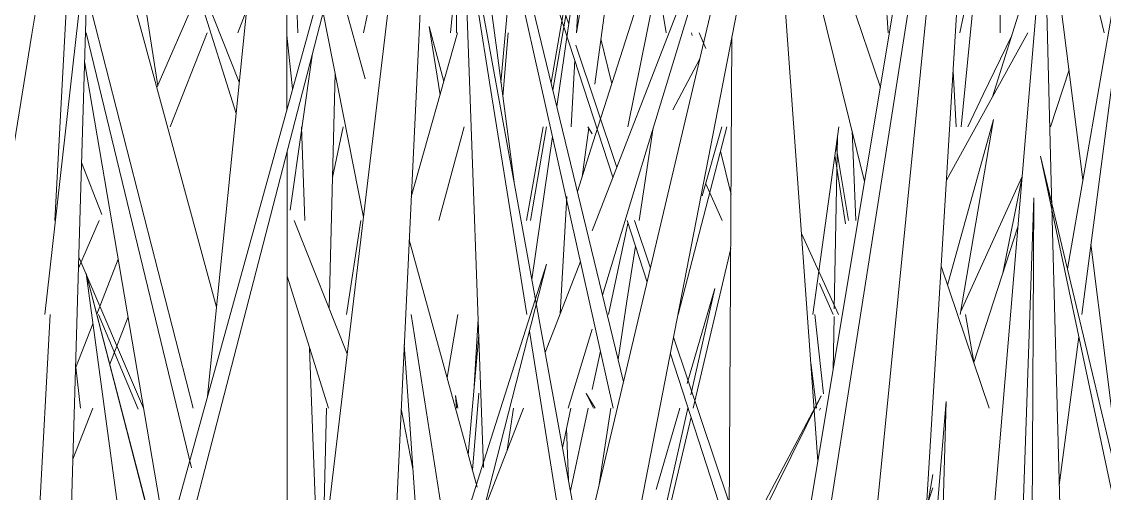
# Model space of a CAD drawing. Header units: millimetres. Extents: x -9575 to 27274, y -4387 to 11354.
# Drawn here: x -5906.6 to -5874.77, y 3075.08 to 3088.95 of the extents above; entities that cross this region are included whole.
import ezdxf

# ---------------------------------------------------------------- set-up
doc = ezdxf.new("R2010")
doc.units = ezdxf.units.MM
doc.layers.add('G-IMPT', color=8, linetype='Continuous', lineweight=9)

# ---------------------------------------------------------------- blocks, each defined once
blk = doc.blocks.new('Grass Array - 25_dwg-V50-North')
at = {"layer": 'G-IMPT'}
for p, q in [((-5896.059, 3048), (-5881.997, 3107.644)), ((-5884.311, 3069.306), (-5878.027, 3106.897)), ((-5909.374, 3048.158), (-5893.63, 3105.037)), ((-5894.242, 3102.624), (-5900.317, 3051.457)), ((-5898.803, 3100.966), (-5901.133, 3077.931)), ((-5898.797, 3086.372), (-5898.803, 3100.966)), ((-5888.902, 3078.356), (-5894.056, 3099.654)), ((-5891.033, 3087.164), (-5888.824, 3099.654)), ((-5888.546, 3099.654), (-5890.283, 3088.618)), ((-5890.515, 3088.879), (-5893.885, 3098.947)), ((-5877.248, 3099.007), (-5875.398, 3084.295)), ((-5874.774, 3088.618), (-5877.248, 3099.007)), ((-5889.75, 3087.112), (-5888.154, 3098.883)), ((-5887.006, 3048), (-5879.048, 3098.738)), ((-5906.295, 3088.585), (-5904.866, 3097.309)), ((-5905.618, 3083.1), (-5904.866, 3097.309)), ((-5884.023, 3097.211), (-5893.472, 3048.562)), ((-5898.476, 3088.618), (-5898.785, 3096.895)), ((-5892.63, 3088.112), (-5893.786, 3096.901)), ((-5893.147, 3096.461), (-5889.212, 3084.372)), ((-5881.121, 3088.618), (-5881.622, 3096.112)), ((-5878.673, 3096.341), (-5880.666, 3063.788)), ((-5875.431, 3080.341), (-5873.422, 3095.66)), ((-5874.891, 3087.207), (-5873.422, 3095.66)), ((-5890.111, 3073.227), (-5894.143, 3095.313)), ((-5892.771, 3086.741), (-5894.143, 3095.313)), ((-5889.577, 3095.102), (-5890.978, 3086.936)), ((-5896.286, 3094.796), (-5907.188, 3052.752)), ((-5902.621, 3087.015), (-5899.533, 3094.136)), ((-5892.955, 3094.354), (-5889.204, 3077.582)), ((-5884.499, 3094.136), (-5883.188, 3076.022)), ((-5881.813, 3084.249), (-5884.258, 3094.136)), ((-5878.978, 3085.859), (-5878.183, 3093.986)), ((-5902.599, 3087.066), (-5903.596, 3093.58)), ((-5889.822, 3082.796), (-5885.771, 3093.263)), ((-5889.792, 3085.418), (-5887.239, 3093.431)), ((-5888.776, 3085.859), (-5887.239, 3093.431)), ((-5888.234, 3085.142), (-5885.771, 3093.263)), ((-5898.476, 3088.618), (-5898.634, 3092.86)), ((-5896.624, 3052.752), (-5894.716, 3092.716)), ((-5895.849, 3091.906), (-5896.552, 3088.618)), ((-5878.843, 3064.638), (-5876.534, 3092.103)), ((-5876.326, 3084.241), (-5876.534, 3092.103)), ((-5904.627, 3091.818), (-5905.918, 3080.341)), ((-5904.627, 3091.818), (-5904.865, 3083.756)), ((-5900.292, 3086.245), (-5902.009, 3091.722)), ((-5900.199, 3087.167), (-5902.009, 3091.722)), ((-5898.797, 3086.372), (-5898.799, 3091.643)), ((-5890.863, 3086.459), (-5890.106, 3091.717)), ((-5890.286, 3088.618), (-5890.106, 3091.717)), ((-5900.867, 3080.558), (-5903.805, 3091.377)), ((-5893.019, 3075.833), (-5893.585, 3091.377)), ((-5878.058, 3086.737), (-5876.596, 3091.373)), ((-5896.501, 3087.27), (-5897.438, 3090.691)), ((-5892.178, 3090.878), (-5892.505, 3087.162)), ((-5878.542, 3090.838), (-5879.016, 3088.618)), ((-5893.992, 3088.618), (-5893.807, 3090.587)), ((-5893.815, 3088.618), (-5893.807, 3090.587)), ((-5882.504, 3090.415), (-5881.35, 3087.014)), ((-5887.649, 3088.618), (-5887.897, 3090.19)), ((-5874.774, 3088.618), (-5875.116, 3090.053)), ((-5901.555, 3077.582), (-5904.686, 3089.81)), ((-5879.934, 3089.846), (-5883.551, 3053.549)), ((-5900.245, 3088.618), (-5899.839, 3089.668)), ((-5897.739, 3089.256), (-5896.548, 3083.2)), ((-5877.827, 3089.246), (-5877.831, 3088.618)), ((-5894.298, 3086.796), (-5894.614, 3088.81)), ((-5894.187, 3087.19), (-5894.614, 3088.81)), ((-5906.295, 3088.585), (-5909.757, 3067.455)), ((-5904.701, 3088.618), (-5901.608, 3075.832)), ((-5901.146, 3088.618), (-5902.229, 3085.859)), ((-5898.63, 3086.976), (-5898.797, 3088.552)), ((-5895.141, 3083.8), (-5893.785, 3088.618)), ((-5895.141, 3083.8), (-5893.785, 3088.618)), ((-5892.451, 3086.745), (-5892.298, 3088.618)), ((-5889.267, 3087.202), (-5889.57, 3088.446)), ((-5889.248, 3087.125), (-5889.57, 3088.446)), ((-5886.881, 3088.539), (-5886.9, 3088.618)), ((-5886.681, 3088.618), (-5886.484, 3088.156)), ((-5885.802, 3072.844), (-5885.713, 3088.51)), ((-5879.411, 3084.284), (-5877.019, 3088.618)), ((-5878.326, 3086.807), (-5877.489, 3088.541)), ((-5892.63, 3088.112), (-5892.12, 3084.234)), ((-5889.102, 3084.657), (-5890.307, 3088.257)), ((-5904.746, 3087.78), (-5902.299, 3073.369)), ((-5898.061, 3087.952), (-5898.363, 3085.818)), ((-5890.445, 3085.859), (-5890.332, 3087.813)), ((-5887.454, 3086.357), (-5886.662, 3087.857)), ((-5879.215, 3087.497), (-5879.127, 3085.859)), ((-5876.348, 3085.859), (-5875.804, 3087.529)), ((-5897.381, 3087.436), (-5897.559, 3080.521)), ((-5874.891, 3087.207), (-5875.853, 3081.676)), ((-5892.771, 3086.741), (-5891.747, 3080.341)), ((-5878.326, 3086.807), (-5878.784, 3085.859)), ((-5898.271, 3083.1), (-5898.374, 3085.859)), ((-5897.142, 3085.859), (-5897.46, 3084.371)), ((-5894.335, 3083.1), (-5893.592, 3085.859)), ((-5891.752, 3083.1), (-5891.264, 3085.859)), ((-5891.163, 3085.859), (-5891.637, 3083.1)), ((-5889.822, 3085.653), (-5889.947, 3085.859)), ((-5887.297, 3080.341), (-5885.867, 3085.859)), ((-5886.587, 3083.823), (-5886.008, 3085.859)), ((-5883.335, 3080.341), (-5882.574, 3085.859)), ((-5879.379, 3081.202), (-5878.021, 3086.075)), ((-5879.001, 3080.341), (-5878.021, 3086.075)), ((-5898.705, 3083.407), (-5898.363, 3085.818)), ((-5891.597, 3081.364), (-5890.991, 3085.571)), ((-5890.119, 3084.391), (-5889.925, 3085.823)), ((-5888.027, 3085.824), (-5888.441, 3083.1)), ((-5882.705, 3080.505), (-5882.614, 3085.568)), ((-5882.07, 3083.1), (-5882.181, 3085.739)), ((-5890.258, 3083.957), (-5889.792, 3085.418)), ((-5882.285, 3083.1), (-5882.654, 3085.28)), ((-5898.788, 3066.547), (-5898.796, 3085.116)), ((-5898.788, 3066.547), (-5898.796, 3085.116)), ((-5888.234, 3085.142), (-5889.519, 3080.905)), ((-5886.052, 3085.146), (-5885.74, 3083.867)), ((-5882.375, 3083.002), (-5882.689, 3085.025)), ((-5876.645, 3084.996), (-5872.445, 3065.211)), ((-5876.645, 3084.996), (-5875.069, 3078.39)), ((-5904.243, 3083.274), (-5904.834, 3084.804)), ((-5877.182, 3084.397), (-5878.99, 3080.405)), ((-5877.183, 3084.382), (-5877.75, 3081.553)), ((-5886.002, 3083.1), (-5886.484, 3084.182)), ((-5876.326, 3084.241), (-5875.798, 3064.333)), ((-5905.18, 3073.088), (-5904.865, 3083.756)), ((-5890.565, 3083.804), (-5890.764, 3080.363)), ((-5877.055, 3077.467), (-5876.84, 3083.766)), ((-5876.976, 3056.532), (-5876.84, 3083.766)), ((-5904.926, 3081.7), (-5904.318, 3083.1)), ((-5897.026, 3079.18), (-5898.583, 3083.1)), ((-5897.051, 3080.341), (-5896.629, 3083.1)), ((-5888.772, 3083.018), (-5889.347, 3080.341)), ((-5888.799, 3083.1), (-5888.21, 3081.292)), ((-5888.113, 3081.703), (-5888.581, 3083.1)), ((-5882.58, 3080.341), (-5883.673, 3082.723)), ((-5878.606, 3078.925), (-5877.307, 3082.915)), ((-5893.208, 3075.258), (-5895.202, 3082.532)), ((-5875.16, 3082.407), (-5874.278, 3075.39)), ((-5888.554, 3082.35), (-5888.801, 3080.726)), ((-5885.749, 3082.276), (-5886.855, 3077.582)), ((-5904.916, 3082.02), (-5903.015, 3077.582)), ((-5903.758, 3081.961), (-5904.391, 3080.346)), ((-5896.168, 3062.31), (-5891.162, 3081.817)), ((-5893.068, 3075.833), (-5891.162, 3081.817)), ((-5891.205, 3079.222), (-5890.17, 3081.898)), ((-5879.566, 3081.756), (-5878.15, 3077.582)), ((-5904.702, 3081.542), (-5903.177, 3070.294)), ((-5904.702, 3081.542), (-5903.165, 3075.621)), ((-5902.446, 3072.847), (-5904.702, 3081.542)), ((-5898.795, 3081.468), (-5897.577, 3077.582)), ((-5887.035, 3078.304), (-5886.219, 3081.098)), ((-5886.924, 3077.972), (-5886.219, 3081.098)), ((-5882.737, 3080.341), (-5883.144, 3081.245)), ((-5889.061, 3079.012), (-5888.801, 3080.726)), ((-5907.025, 3056.528), (-5905.764, 3080.341)), ((-5903.177, 3077.555), (-5904.343, 3080.341)), ((-5904.01, 3078.876), (-5903.471, 3080.271)), ((-5893.989, 3072.942), (-5895.144, 3080.341)), ((-5893.769, 3080.341), (-5894.092, 3078.484)), ((-5893.178, 3080.21), (-5893.307, 3078.066)), ((-5883.275, 3080.341), (-5883.157, 3079.256)), ((-5882.737, 3078.722), (-5882.709, 3080.279)), ((-5878.851, 3080.341), (-5878.604, 3078.931)), ((-5904.501, 3080.065), (-5905.012, 3078.763)), ((-5891.668, 3079.846), (-5890.422, 3072.065)), ((-5889.822, 3079.905), (-5890.527, 3077.582)), ((-5893.161, 3079.731), (-5893.471, 3076.215)), ((-5885.81, 3074.823), (-5887.431, 3079.666)), ((-5876.089, 3075.322), (-5875.517, 3079.684)), ((-5897.862, 3072.134), (-5898.131, 3079.351)), ((-5895.185, 3077.113), (-5895.349, 3079.455)), ((-5889.579, 3079.259), (-5889.822, 3078.128)), ((-5887.524, 3079.185), (-5886.105, 3074.823)), ((-5883.021, 3078.006), (-5883.157, 3079.256)), ((-5883.398, 3078.928), (-5883.224, 3077.582)), ((-5905.004, 3078.784), (-5904.872, 3077.582)), ((-5871.937, 3065.265), (-5875.069, 3078.39)), ((-5893.843, 3077.958), (-5893.811, 3077.582)), ((-5893.843, 3077.958), (-5893.769, 3077.582)), ((-5893.769, 3077.582), (-5893.843, 3077.958)), ((-5893.345, 3075.757), (-5893.16, 3078.027)), ((-5889.783, 3077.582), (-5889.997, 3078.017)), ((-5889.733, 3077.582), (-5889.997, 3078.017)), ((-5886.216, 3072.065), (-5883.094, 3077.946)), ((-5885.798, 3072.466), (-5883.094, 3077.946)), ((-5905.092, 3076.078), (-5904.51, 3077.582)), ((-5897.634, 3077.582), (-5897.745, 3073.258)), ((-5892.908, 3074.823), (-5891.84, 3077.582)), ((-5892.319, 3076.344), (-5892.141, 3077.582)), ((-5890.693, 3076.415), (-5890.456, 3077.582)), ((-5889.94, 3077.582), (-5890.462, 3075.15)), ((-5889.628, 3075.277), (-5889.278, 3077.582)), ((-5887.945, 3075.191), (-5887.246, 3077.582)), ((-5887.633, 3074.823), (-5887.011, 3077.582)), ((-5883.144, 3077.521), (-5883.11, 3077.582)), ((-5880.602, 3063.788), (-5879.418, 3077.775)), ((-5879.57, 3072.416), (-5879.418, 3077.775)), ((-5895.439, 3077.559), (-5895.094, 3075.802)), ((-5886.917, 3077.32), (-5887.506, 3074.823)), ((-5877.055, 3077.467), (-5877.711, 3058.27)), ((-5895.185, 3077.113), (-5895.026, 3074.823)), ((-5890.52, 3075.467), (-5890.577, 3076.986)), ((-5893.068, 3075.833), (-5895.955, 3066.772)), ((-5902.446, 3072.847), (-5903.165, 3075.621)), ((-5879.806, 3075.631), (-5879.944, 3074.823)), ((-5879.941, 3074.823), (-5879.806, 3075.239))]:
    blk.add_line(p, q, dxfattribs=at)
blk = doc.blocks.new('Grass Array - Grass Array-V52-North')
blk.add_blockref('Grass Array - 25_dwg-V50-North', (0, 0))

msp = doc.modelspace()

# ---------------------------------------------------------------- block references
msp.add_blockref('Grass Array - Grass Array-V52-North', (0, 0))

doc.saveas('drawing.dxf')
